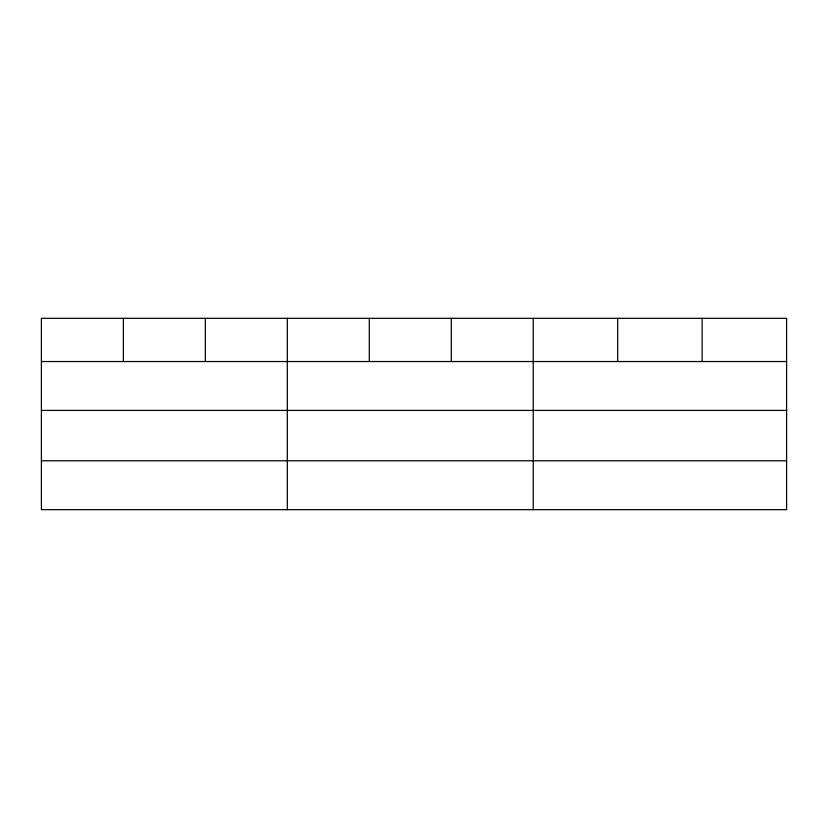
<?xml version="1.0" encoding="UTF-8"?>
<svg xmlns="http://www.w3.org/2000/svg" width="828" height="828" viewBox="0 0 828 828"><rect width="100%" height="100%" fill="white"/><g stroke="black" fill="none" stroke-linecap="round" stroke-linejoin="round"><path stroke-width="1.24" d="M786.6 410.419L786.6 318.325L41.4 318.325L41.4 509.675L786.6 509.675L786.6 410.419L41.4 410.419M41.4 361.536L786.6 361.536M41.4 460.792L786.6 460.792M702.144 318.325L702.144 361.536M617.688 318.325L617.688 361.536M533.232 318.325L533.232 509.675M451.26 318.325L451.26 361.536M369.288 318.325L369.288 361.536M287.316 318.325L287.316 509.675M205.344 318.325L205.344 361.536M123.372 318.325L123.372 361.536"/></g></svg>
